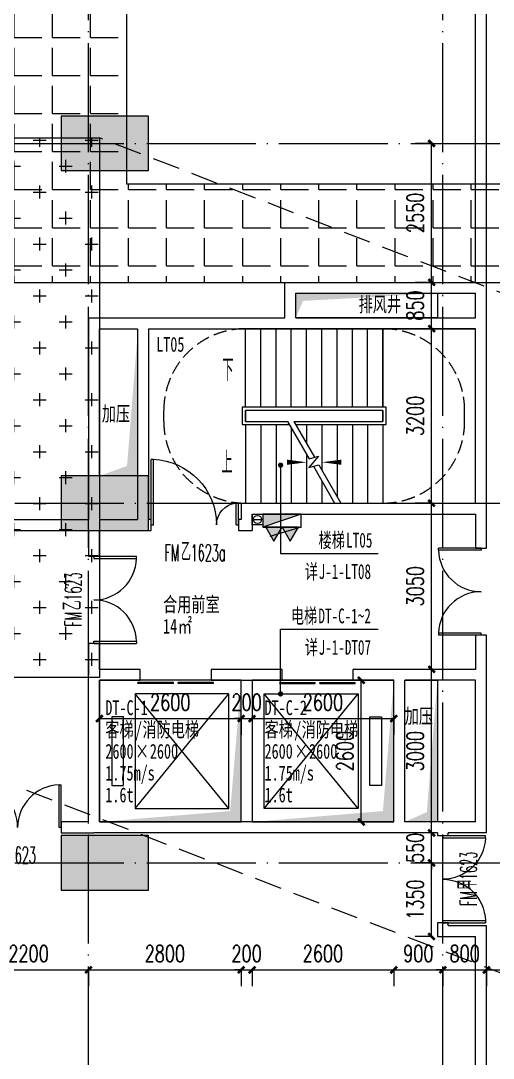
# Model space of a CAD drawing. Header units: millimetres. Extents: x 12325263 to 13848842, y -1463133 to 573208.
# Drawn here: x 12557054 to 12565721, y -627871 to -608837 of the extents above; entities that cross this region are included whole.
import ezdxf

# ---------------------------------------------------------------- set-up
doc = ezdxf.new("R2010")
doc.units = ezdxf.units.MM
doc.header["$LTSCALE"] = 1000
for name, pattern in [('ACAD_ISO02W100', [15, 12, -3]), ('DASH', [0.35, 0.25, -0.1]), ('DASHED2', [0.375, 0.25, -0.125]), ('DOTE', [2.42, 2, -0.2, 0.02, -0.2])]:
    doc.linetypes.add(name, pattern=pattern)
for name, color, linetype in [('#s-灭火器', 20, 'Continuous'), ('A-ANNO-DIMS', 83, 'Continuous'), ('A-ANNO-IDEN', 2, 'Continuous'), ('A-ANNO-TEXT', 7, 'Continuous'), ('A-AXIS', 16, 'DOTE'), ('A-COLS', 6, 'Continuous'), ('A-DOOR', 2, 'Continuous'), ('A-WALL', 5, 'Continuous'), ('A-WALL-PATT', 8, 'Continuous'), ('DIM_SYMB', 3, 'Continuous'), ('DOOR_FIRE', 1, 'Continuous'), ('DOOR_FIRE_TEXT', 7, 'Continuous'), ('EQUIP_消火栓', 7, 'Continuous'), ('PARTS-STAIR', 2, 'Continuous'), ('PUB_DIM', 83, 'Continuous'), ('PUB_HATCH', 8, 'Continuous'), ('PUB_TEXT', 7, 'Continuous'), ('STAIR', 2, 'Continuous'), ('VPIPE-消防高', 3, 'Continuous'), ('WINDOW', 4, 'Continuous'), ('WINDOW_TEXT', 7, 'Continuous'), ('夹层', 35, 'Continuous'), ('建筑-楼板开洞', 251, 'Continuous'), ('投影线', 6, 'ACAD_ISO02W100'), ('水条件', 1, 'Continuous')]:
    doc.layers.add(name, color=color, linetype=linetype)
doc.styles.add('_TCH_DIM', font='SIMPLEX.shx', dxfattribs={"width": 0.7, "bigfont": 'GBCBIG.shx'})
doc.styles.add('_TCH_DIM_T3', font='SIMPLEX.shx', dxfattribs={"width": 0.705882, "bigfont": 'GBCBIG.shx'})
doc.styles.add('_TCH_WINDOW', font='SIMPLEX', dxfattribs={"width": 0.7, "height": 3.5, "bigfont": 'GBCBIG'})
doc.styles.add('TITXV', font='', dxfattribs={"width": 0.7})
doc.styles.add('宋体', font='', dxfattribs={"width": 0.65})
doc.styles.get('TITXV').set_extended_font_data('SimSun')
doc.styles.get('宋体').set_extended_font_data('SimSun')
doc.dimstyles.new('_TCH_ARCH&&120', dxfattribs={"dimtxt": 306, "dimasz": 120, "dimexe": 300, "dimexo": 360, "dimgap": 147, "dimtad": 1, "dimdec": 0, "dimzin": 0, "dimdsep": 46, "dimtxsty": '_TCH_DIM_T3', "dimblk": 'ARCHTICK', "dimcen": 0.09, "dimclrt": 7, "dimazin": 2, "dimtfac": 1, "dimtdec": 0, "dimtix": 1, "dimtmove": 2, "dimatfit": 3, "dimfxl": 1, "dimfxlon": 1, "dimtolj": 1, "dimtzin": 0, "dimarcsym": 0})

# ---------------------------------------------------------------- blocks, each defined once
blk = doc.blocks.new('_FZH')
blk.add_lwpolyline([(-0.5, -0.5), (0.5, -0.5), (0.5, 0.5), (-0.5, 0.5)], close=True)
at = {"layer": 'PUB_HATCH'}
blk.add_solid([(-0.5, -0.5), (0.5, -0.5), (-0.5, 0.5), (0.5, 0.5)], dxfattribs=at)
blk = doc.blocks.new('asfasfsdgdsfhsghh')
at = {"layer": 'A-COLS', "xscale": 1600, "yscale": 1000, "zscale": 1000}
for p in [(-45700, 24800), (-45700, 18200), (-45700, 11600)]:
    blk.add_blockref('_FZH', p, dxfattribs=at)
blk = doc.blocks.new('asdfasfasdfas')
at = {"layer": 'PARTS-STAIR'}
for p, q in [((860, 2100), (-860, 2100)), ((860, 0), (-860, 2100)), ((-860, 2100), (-860, 0)), ((-860, 0), (860, 2100)), ((860, 0), (860, 2100)), ((-1075, 1680), (-1290, 1680)), ((-1290, 1680), (-1290, 420)), ((-1075, 420), (-1075, 1680)), ((-1290, 420), (-1075, 420)), ((-860, 0), (860, 0))]:
    blk.add_line(p, q, dxfattribs=at)
blk = doc.blocks.new('_ArchTick')
at = {"color": 0, "linetype": 'ByBlock', "const_width": 0.4}
blk.add_lwpolyline([(-0.5, -0.5), (0.5, 0.5)], dxfattribs=at)
blk = doc.blocks.new('*D5396')
at = {"layer": 'A-ANNO-DIMS', "color": 0, "lineweight": -2, "transparency": 16777216}
for p, q in [((-1515, 598), (-1515, 297)), ((-1515, 597), (1085, 597)), ((1085, 598), (1085, 297))]:
    blk.add_line(p, q, dxfattribs=at)
at = {"layer": 'Defpoints', "color": 0, "transparency": 16777216}
for p in [(-1515, 1300), (1085, 1300), (1085, 597)]:
    blk.add_point(p, dxfattribs=at)
at = {"layer": 'A-ANNO-DIMS', "color": 0, "lineweight": -2, "transparency": 16777216, "xscale": 120, "yscale": 120, "zscale": 120, "rotation": 180}
blk.add_blockref('_ArchTick', (-1515, 597), dxfattribs=at)
at = {"layer": 'A-ANNO-DIMS', "color": 0, "lineweight": -2, "transparency": 16777216, "xscale": 120, "yscale": 120, "zscale": 120}
blk.add_blockref('_ArchTick', (1085, 597), dxfattribs=at)
at = {"layer": 'A-ANNO-DIMS', "color": 7, "transparency": 16777216, "insert": (-215, 897), "char_height": 306, "attachment_point": 5, "style": '_TCH_DIM_T3'}
blk.add_mtext('\\A1;2600', dxfattribs=at)
blk = doc.blocks.new('*D5397')
at = {"layer": 'A-ANNO-DIMS', "color": 0, "lineweight": -2, "transparency": 16777216}
for p, q in [((1085, 597), (965, 597)), ((1085, 598), (1085, 297)), ((1085, 597), (1285, 597)), ((1285, 598), (1285, 297)), ((1285, 597), (1405, 597))]:
    blk.add_line(p, q, dxfattribs=at)
at = {"layer": 'Defpoints', "color": 0, "transparency": 16777216}
for p in [(1085, 1300), (1285, 1300), (1285, 597)]:
    blk.add_point(p, dxfattribs=at)
at = {"layer": 'A-ANNO-DIMS', "color": 0, "lineweight": -2, "transparency": 16777216, "xscale": 120, "yscale": 120, "zscale": 120}
blk.add_blockref('_ArchTick', (1085, 597), dxfattribs=at)
at = {"layer": 'A-ANNO-DIMS', "color": 0, "lineweight": -2, "transparency": 16777216, "xscale": 120, "yscale": 120, "zscale": 120, "rotation": 180}
blk.add_blockref('_ArchTick', (1285, 597), dxfattribs=at)
at = {"layer": 'A-ANNO-DIMS', "color": 7, "transparency": 16777216, "insert": (1185, 897), "char_height": 306, "attachment_point": 5, "style": '_TCH_DIM_T3'}
blk.add_mtext('\\A1;200', dxfattribs=at)
blk = doc.blocks.new('*D5398')
at = {"layer": 'A-ANNO-DIMS', "color": 0, "lineweight": -2, "transparency": 16777216}
for p, q in [((1285, 598), (1285, 297)), ((1285, 597), (3885, 597)), ((3885, 598), (3885, 297))]:
    blk.add_line(p, q, dxfattribs=at)
at = {"layer": 'Defpoints', "color": 0, "transparency": 16777216}
for p in [(1285, 1300), (3885, 1300), (3885, 597)]:
    blk.add_point(p, dxfattribs=at)
at = {"layer": 'A-ANNO-DIMS', "color": 0, "lineweight": -2, "transparency": 16777216, "xscale": 120, "yscale": 120, "zscale": 120, "rotation": 180}
blk.add_blockref('_ArchTick', (1285, 597), dxfattribs=at)
at = {"layer": 'A-ANNO-DIMS', "color": 0, "lineweight": -2, "transparency": 16777216, "xscale": 120, "yscale": 120, "zscale": 120}
blk.add_blockref('_ArchTick', (3885, 597), dxfattribs=at)
at = {"layer": 'A-ANNO-DIMS', "color": 7, "transparency": 16777216, "insert": (2585, 897), "char_height": 306, "attachment_point": 5, "style": '_TCH_DIM_T3'}
blk.add_mtext('\\A1;2600', dxfattribs=at)
blk = doc.blocks.new('*D5399')
at = {"layer": 'A-ANNO-DIMS', "color": 0, "lineweight": -2, "transparency": 16777216}
for p, q in [((3289, 1300), (2988, 1300)), ((3288, -1300), (3288, 1300)), ((3289, -1300), (2988, -1300))]:
    blk.add_line(p, q, dxfattribs=at)
at = {"layer": 'Defpoints', "color": 0, "transparency": 16777216}
for p in [(3288, 1300), (3885, 1300), (3885, -1300)]:
    blk.add_point(p, dxfattribs=at)
at = {"layer": 'A-ANNO-DIMS', "color": 0, "lineweight": -2, "transparency": 16777216, "xscale": 120, "yscale": 120, "zscale": 120}
for p, rotation in [((3288, 1300), 90), ((3288, -1300), 270)]:
    blk.add_blockref('_ArchTick', p, dxfattribs=dict(at, rotation=rotation))
at = {"layer": 'A-ANNO-DIMS', "color": 7, "transparency": 16777216, "insert": (2988, 0), "char_height": 306, "attachment_point": 5, "rotation": 90, "style": '_TCH_DIM_T3'}
blk.add_mtext('\\A1;2600', dxfattribs=at)
blk = doc.blocks.new('管位')
at = {"layer": '水条件'}
blk.add_line((12573126, 675360), (12573126, 675160), dxfattribs=at)
blk.add_lwpolyline([(12573026, 675360), (12573226, 675360), (12573226, 675160), (12573026, 675160)], close=True, dxfattribs=at)
blk = doc.blocks.new('灭火器')
at = {"layer": '#s-灭火器', "ltscale": 1000}
for points in [[(292444, 59707), (292144, 59707), (292294, 59447)], [(292744, 59707), (292444, 59707), (292594, 59447)]]:
    blk.add_hatch(color=256, dxfattribs=at).paths.add_polyline_path(points)
for points in [[(292294, 59447), (292444, 59707), (292144, 59707)], [(292594, 59447), (292744, 59707), (292444, 59707)]]:
    blk.add_lwpolyline(points, close=True, dxfattribs=at)
blk = doc.blocks.new('$TWTSYS$00000508')
for p, q in [((-0.5, 0.5), (0.324, 1.224)), ((-0.5, 0.5), (-0.5, -0.5)), ((-0.5, -0.5), (0.5, 0.5)), ((0.5, 0.5), (-0.5, 0.5)), ((0.5, -0.5), (0.5, 0.5)), ((-0.5, -0.5), (0.5, -0.5))]:
    blk.add_line(p, q)
blk.add_solid([(0.5, -0.5), (0.5, 0.5), (-0.5, -0.5)])
blk = doc.blocks.new('消火栓')
at = {"layer": '#s-灭火器', "rotation": 180.0000000000001}
blk.add_blockref('灭火器', (12864422, 734932), dxfattribs=at)
at = {"layer": 'EQUIP_消火栓', "xscale": 700, "yscale": 240, "zscale": 700}
blk.add_blockref('$TWTSYS$00000508', (12571978, 675105), dxfattribs=at)
blk = doc.blocks.new('asdfasdfafsf')
at = {"layer": 'VPIPE-消防高'}
blk.add_circle((-4440, -11350), 75, dxfattribs=at)
at = {"rotation": 180}
blk.add_blockref('消火栓', (12567988, 663735), dxfattribs=at)
at = {"layer": '水条件', "rotation": 90}
blk.add_blockref('管位', (670820, -12584476), dxfattribs=at)
blk = doc.blocks.new('qlzw')
at = {"layer": 'A-AXIS'}
for p, q in [((12424866.8, 979489.8), (12424866.8, 1082089.8)), ((12431366.8, 979489.8), (12431366.8, 1082089.8)), ((12411416.8, 1020789.8), (12486866.8, 1020789.8)), ((12411416.8, 1014189.8), (12486866.8, 1014189.8)), ((12411416.8, 1007589.8), (12486866.8, 1007589.8))]:
    blk.add_line(p, q, dxfattribs=at)
blk = doc.blocks.new('*D2411')
at = {"layer": 'A-ANNO-DIMS', "color": 0, "lineweight": -2, "transparency": 16777216}
for p, q in [((12565597, -626250), (12565597, -626551)), ((12565597, -626251), (12567397, -626251)), ((12567397, -626250), (12567397, -626551))]:
    blk.add_line(p, q, dxfattribs=at)
at = {"layer": 'Defpoints', "color": 0, "transparency": 16777216}
for p in [(12565597, -625437), (12567397, -625437), (12567397, -626251)]:
    blk.add_point(p, dxfattribs=at)
at = {"layer": 'A-ANNO-DIMS', "color": 0, "lineweight": -2, "transparency": 16777216, "xscale": 120, "yscale": 120, "zscale": 120, "rotation": 180}
blk.add_blockref('_ArchTick', (12565597, -626251), dxfattribs=at)
at = {"layer": 'A-ANNO-DIMS', "color": 0, "lineweight": -2, "transparency": 16777216, "xscale": 120, "yscale": 120, "zscale": 120}
blk.add_blockref('_ArchTick', (12567397, -626251), dxfattribs=at)
at = {"layer": 'A-ANNO-DIMS', "color": 7, "transparency": 16777216, "insert": (12566497, -625951), "char_height": 306, "attachment_point": 5, "style": '_TCH_DIM_T3'}
blk.add_mtext('\\A1;1800', dxfattribs=at)
blk = doc.blocks.new('*D2412')
at = {"layer": 'A-ANNO-DIMS', "color": 0, "lineweight": -2, "transparency": 16777216}
for p, q in [((12564797, -626251), (12564677, -626251)), ((12564797, -626250), (12564797, -626551)), ((12564797, -626251), (12565597, -626251)), ((12565597, -626250), (12565597, -626551)), ((12565597, -626251), (12565717, -626251))]:
    blk.add_line(p, q, dxfattribs=at)
at = {"layer": 'Defpoints', "color": 0, "transparency": 16777216}
for p in [(12564797, -625437), (12565597, -625437), (12565597, -626251)]:
    blk.add_point(p, dxfattribs=at)
at = {"layer": 'A-ANNO-DIMS', "color": 0, "lineweight": -2, "transparency": 16777216, "xscale": 120, "yscale": 120, "zscale": 120}
blk.add_blockref('_ArchTick', (12564797, -626251), dxfattribs=at)
at = {"layer": 'A-ANNO-DIMS', "color": 0, "lineweight": -2, "transparency": 16777216, "xscale": 120, "yscale": 120, "zscale": 120, "rotation": 180}
blk.add_blockref('_ArchTick', (12565597, -626251), dxfattribs=at)
at = {"layer": 'A-ANNO-DIMS', "color": 7, "transparency": 16777216, "insert": (12565197, -625951), "char_height": 306, "attachment_point": 5, "style": '_TCH_DIM_T3'}
blk.add_mtext('\\A1;800', dxfattribs=at)
blk = doc.blocks.new('*D2413')
at = {"layer": 'A-ANNO-DIMS', "color": 0, "lineweight": -2, "transparency": 16777216}
for p, q in [((12563897, -626250), (12563897, -626551)), ((12563897, -626251), (12564797, -626251)), ((12564797, -626250), (12564797, -626551))]:
    blk.add_line(p, q, dxfattribs=at)
at = {"layer": 'Defpoints', "color": 0, "transparency": 16777216}
for p in [(12563897, -625437), (12564797, -625437), (12564797, -626251)]:
    blk.add_point(p, dxfattribs=at)
at = {"layer": 'A-ANNO-DIMS', "color": 0, "lineweight": -2, "transparency": 16777216, "xscale": 120, "yscale": 120, "zscale": 120, "rotation": 180}
blk.add_blockref('_ArchTick', (12563897, -626251), dxfattribs=at)
at = {"layer": 'A-ANNO-DIMS', "color": 0, "lineweight": -2, "transparency": 16777216, "xscale": 120, "yscale": 120, "zscale": 120}
blk.add_blockref('_ArchTick', (12564797, -626251), dxfattribs=at)
at = {"layer": 'A-ANNO-DIMS', "color": 7, "transparency": 16777216, "insert": (12564347, -625951), "char_height": 306, "attachment_point": 5, "style": '_TCH_DIM_T3'}
blk.add_mtext('\\A1;900', dxfattribs=at)
blk = doc.blocks.new('*D2414')
at = {"layer": 'A-ANNO-DIMS', "color": 0, "lineweight": -2, "transparency": 16777216}
for p, q in [((12561297, -626250), (12561297, -626551)), ((12561297, -626251), (12563897, -626251)), ((12563897, -626250), (12563897, -626551))]:
    blk.add_line(p, q, dxfattribs=at)
at = {"layer": 'Defpoints', "color": 0, "transparency": 16777216}
for p in [(12561297, -625437), (12563897, -625437), (12563897, -626251)]:
    blk.add_point(p, dxfattribs=at)
at = {"layer": 'A-ANNO-DIMS', "color": 0, "lineweight": -2, "transparency": 16777216, "xscale": 120, "yscale": 120, "zscale": 120, "rotation": 180}
blk.add_blockref('_ArchTick', (12561297, -626251), dxfattribs=at)
at = {"layer": 'A-ANNO-DIMS', "color": 0, "lineweight": -2, "transparency": 16777216, "xscale": 120, "yscale": 120, "zscale": 120}
blk.add_blockref('_ArchTick', (12563897, -626251), dxfattribs=at)
at = {"layer": 'A-ANNO-DIMS', "color": 7, "transparency": 16777216, "insert": (12562597, -625951), "char_height": 306, "attachment_point": 5, "style": '_TCH_DIM_T3'}
blk.add_mtext('\\A1;2600', dxfattribs=at)
blk = doc.blocks.new('*D2415')
at = {"layer": 'A-ANNO-DIMS', "color": 0, "lineweight": -2, "transparency": 16777216}
for p, q in [((12561097, -626251), (12560977, -626251)), ((12561097, -626250), (12561097, -626551)), ((12561097, -626251), (12561297, -626251)), ((12561297, -626250), (12561297, -626551)), ((12561297, -626251), (12561417, -626251))]:
    blk.add_line(p, q, dxfattribs=at)
at = {"layer": 'Defpoints', "color": 0, "transparency": 16777216}
for p in [(12561097, -625437), (12561297, -625437), (12561297, -626251)]:
    blk.add_point(p, dxfattribs=at)
at = {"layer": 'A-ANNO-DIMS', "color": 0, "lineweight": -2, "transparency": 16777216, "xscale": 120, "yscale": 120, "zscale": 120}
blk.add_blockref('_ArchTick', (12561097, -626251), dxfattribs=at)
at = {"layer": 'A-ANNO-DIMS', "color": 0, "lineweight": -2, "transparency": 16777216, "xscale": 120, "yscale": 120, "zscale": 120, "rotation": 180}
blk.add_blockref('_ArchTick', (12561297, -626251), dxfattribs=at)
at = {"layer": 'A-ANNO-DIMS', "color": 7, "transparency": 16777216, "insert": (12561197, -625951), "char_height": 306, "attachment_point": 5, "style": '_TCH_DIM_T3'}
blk.add_mtext('\\A1;200', dxfattribs=at)
blk = doc.blocks.new('*D2416')
at = {"layer": 'A-ANNO-DIMS', "color": 0, "lineweight": -2, "transparency": 16777216}
for p, q in [((12558297, -626250), (12558297, -626551)), ((12558297, -626251), (12561097, -626251)), ((12561097, -626250), (12561097, -626551))]:
    blk.add_line(p, q, dxfattribs=at)
at = {"layer": 'Defpoints', "color": 0, "transparency": 16777216}
for p in [(12558297, -625437), (12561097, -625437), (12561097, -626251)]:
    blk.add_point(p, dxfattribs=at)
at = {"layer": 'A-ANNO-DIMS', "color": 0, "lineweight": -2, "transparency": 16777216, "xscale": 120, "yscale": 120, "zscale": 120, "rotation": 180}
blk.add_blockref('_ArchTick', (12558297, -626251), dxfattribs=at)
at = {"layer": 'A-ANNO-DIMS', "color": 0, "lineweight": -2, "transparency": 16777216, "xscale": 120, "yscale": 120, "zscale": 120}
blk.add_blockref('_ArchTick', (12561097, -626251), dxfattribs=at)
at = {"layer": 'A-ANNO-DIMS', "color": 7, "transparency": 16777216, "insert": (12559697, -625951), "char_height": 306, "attachment_point": 5, "style": '_TCH_DIM_T3'}
blk.add_mtext('\\A1;2800', dxfattribs=at)
blk = doc.blocks.new('*D2417')
at = {"layer": 'A-ANNO-DIMS', "color": 0, "lineweight": -2, "transparency": 16777216}
for p, q in [((12556097, -626250), (12556097, -626551)), ((12556097, -626251), (12558297, -626251)), ((12558297, -626250), (12558297, -626551))]:
    blk.add_line(p, q, dxfattribs=at)
at = {"layer": 'Defpoints', "color": 0, "transparency": 16777216}
for p in [(12556097, -625437), (12558297, -625437), (12558297, -626251)]:
    blk.add_point(p, dxfattribs=at)
at = {"layer": 'A-ANNO-DIMS', "color": 0, "lineweight": -2, "transparency": 16777216, "xscale": 120, "yscale": 120, "zscale": 120, "rotation": 180}
blk.add_blockref('_ArchTick', (12556097, -626251), dxfattribs=at)
at = {"layer": 'A-ANNO-DIMS', "color": 0, "lineweight": -2, "transparency": 16777216, "xscale": 120, "yscale": 120, "zscale": 120}
blk.add_blockref('_ArchTick', (12558297, -626251), dxfattribs=at)
at = {"layer": 'A-ANNO-DIMS', "color": 7, "transparency": 16777216, "insert": (12557197, -625951), "char_height": 306, "attachment_point": 5, "style": '_TCH_DIM_T3'}
blk.add_mtext('\\A1;2200', dxfattribs=at)
blk = doc.blocks.new('*D4870')
at = {"layer": 'Defpoints', "color": 0, "transparency": 16777216}
for p in [(12564590, -624287), (12565397, -624287), (12565397, -625637)]:
    blk.add_point(p, dxfattribs=at)
at = {"layer": 'PUB_DIM', "color": 0, "lineweight": -2, "transparency": 16777216}
for p, q in [((12564591, -624287), (12564290, -624287)), ((12564590, -625637), (12564590, -624287)), ((12564591, -625637), (12564290, -625637))]:
    blk.add_line(p, q, dxfattribs=at)
at = {"layer": 'PUB_DIM', "color": 0, "lineweight": -2, "transparency": 16777216, "xscale": 120, "yscale": 120, "zscale": 120}
for p, rotation in [((12564590, -624287), 90), ((12564590, -625637), 270)]:
    blk.add_blockref('_ArchTick', p, dxfattribs=dict(at, rotation=rotation))
at = {"layer": 'PUB_DIM', "color": 7, "transparency": 16777216, "insert": (12564290, -624962), "char_height": 306, "attachment_point": 5, "rotation": 90, "style": '_TCH_DIM_T3'}
blk.add_mtext('\\A1;1350', dxfattribs=at)
blk = doc.blocks.new('*D4871')
at = {"layer": 'Defpoints', "color": 0, "transparency": 16777216}
for p in [(12564590, -623737), (12565397, -623737), (12565397, -624287)]:
    blk.add_point(p, dxfattribs=at)
at = {"layer": 'PUB_DIM', "color": 0, "lineweight": -2, "transparency": 16777216}
for p, q in [((12564591, -623737), (12564290, -623737)), ((12564590, -623737), (12564590, -623617)), ((12564590, -624287), (12564590, -623737)), ((12564591, -624287), (12564290, -624287)), ((12564590, -624287), (12564590, -624407))]:
    blk.add_line(p, q, dxfattribs=at)
at = {"layer": 'PUB_DIM', "color": 0, "lineweight": -2, "transparency": 16777216, "xscale": 120, "yscale": 120, "zscale": 120}
for p, rotation in [((12564590, -623737), 270), ((12564590, -624287), 90)]:
    blk.add_blockref('_ArchTick', p, dxfattribs=dict(at, rotation=rotation))
at = {"layer": 'PUB_DIM', "color": 7, "transparency": 16777216, "insert": (12564290, -624012), "char_height": 306, "attachment_point": 5, "rotation": 90, "style": '_TCH_DIM_T3'}
blk.add_mtext('\\A1;550', dxfattribs=at)
blk = doc.blocks.new('*D4872')
at = {"layer": 'Defpoints', "color": 0, "transparency": 16777216}
for p in [(12564590, -620737), (12565397, -620737), (12565397, -623737)]:
    blk.add_point(p, dxfattribs=at)
at = {"layer": 'PUB_DIM', "color": 0, "lineweight": -2, "transparency": 16777216}
for p, q in [((12564591, -620737), (12564290, -620737)), ((12564590, -623737), (12564590, -620737)), ((12564591, -623737), (12564290, -623737))]:
    blk.add_line(p, q, dxfattribs=at)
at = {"layer": 'PUB_DIM', "color": 0, "lineweight": -2, "transparency": 16777216, "xscale": 120, "yscale": 120, "zscale": 120}
for p, rotation in [((12564590, -620737), 90), ((12564590, -623737), 270)]:
    blk.add_blockref('_ArchTick', p, dxfattribs=dict(at, rotation=rotation))
at = {"layer": 'PUB_DIM', "color": 7, "transparency": 16777216, "insert": (12564290, -622237), "char_height": 306, "attachment_point": 5, "rotation": 90, "style": '_TCH_DIM_T3'}
blk.add_mtext('\\A1;3000', dxfattribs=at)
blk = doc.blocks.new('*D4873')
at = {"layer": 'Defpoints', "color": 0, "transparency": 16777216}
for p in [(12564590, -617687), (12565397, -617687), (12565397, -620737)]:
    blk.add_point(p, dxfattribs=at)
at = {"layer": 'PUB_DIM', "color": 0, "lineweight": -2, "transparency": 16777216}
for p, q in [((12564591, -617687), (12564290, -617687)), ((12564590, -620737), (12564590, -617687)), ((12564591, -620737), (12564290, -620737))]:
    blk.add_line(p, q, dxfattribs=at)
at = {"layer": 'PUB_DIM', "color": 0, "lineweight": -2, "transparency": 16777216, "xscale": 120, "yscale": 120, "zscale": 120}
for p, rotation in [((12564590, -617687), 90), ((12564590, -620737), 270)]:
    blk.add_blockref('_ArchTick', p, dxfattribs=dict(at, rotation=rotation))
at = {"layer": 'PUB_DIM', "color": 7, "transparency": 16777216, "insert": (12564290, -619212), "char_height": 306, "attachment_point": 5, "rotation": 90, "style": '_TCH_DIM_T3'}
blk.add_mtext('\\A1;3050', dxfattribs=at)
blk = doc.blocks.new('*D4874')
at = {"layer": 'Defpoints', "color": 0, "transparency": 16777216}
for p in [(12564590, -614487), (12565397, -614487), (12565397, -617687)]:
    blk.add_point(p, dxfattribs=at)
at = {"layer": 'PUB_DIM', "color": 0, "lineweight": -2, "transparency": 16777216}
for p, q in [((12564591, -614487), (12564290, -614487)), ((12564590, -617687), (12564590, -614487)), ((12564591, -617687), (12564290, -617687))]:
    blk.add_line(p, q, dxfattribs=at)
at = {"layer": 'PUB_DIM', "color": 0, "lineweight": -2, "transparency": 16777216, "xscale": 120, "yscale": 120, "zscale": 120}
for p, rotation in [((12564590, -614487), 90), ((12564590, -617687), 270)]:
    blk.add_blockref('_ArchTick', p, dxfattribs=dict(at, rotation=rotation))
at = {"layer": 'PUB_DIM', "color": 7, "transparency": 16777216, "insert": (12564290, -616087), "char_height": 306, "attachment_point": 5, "rotation": 90, "style": '_TCH_DIM_T3'}
blk.add_mtext('\\A1;3200', dxfattribs=at)
blk = doc.blocks.new('*D4875')
at = {"layer": 'Defpoints', "color": 0, "transparency": 16777216}
for p in [(12564590, -613637), (12565397, -613637), (12565397, -614487)]:
    blk.add_point(p, dxfattribs=at)
at = {"layer": 'PUB_DIM', "color": 0, "lineweight": -2, "transparency": 16777216}
for p, q in [((12564591, -613637), (12564290, -613637)), ((12564590, -614487), (12564590, -613637)), ((12564591, -614487), (12564290, -614487))]:
    blk.add_line(p, q, dxfattribs=at)
at = {"layer": 'PUB_DIM', "color": 0, "lineweight": -2, "transparency": 16777216, "xscale": 120, "yscale": 120, "zscale": 120}
for p, rotation in [((12564590, -613637), 90), ((12564590, -614487), 270)]:
    blk.add_blockref('_ArchTick', p, dxfattribs=dict(at, rotation=rotation))
at = {"layer": 'PUB_DIM', "color": 7, "transparency": 16777216, "insert": (12564290, -614062), "char_height": 306, "attachment_point": 5, "rotation": 90, "style": '_TCH_DIM_T3'}
blk.add_mtext('\\A1;850', dxfattribs=at)
blk = doc.blocks.new('*D4876')
at = {"layer": 'Defpoints', "color": 0, "transparency": 16777216}
for p in [(12564590, -611087), (12565397, -611087), (12565397, -613637)]:
    blk.add_point(p, dxfattribs=at)
at = {"layer": 'PUB_DIM', "color": 0, "lineweight": -2, "transparency": 16777216}
for p, q in [((12564591, -611087), (12564290, -611087)), ((12564590, -613637), (12564590, -611087)), ((12564591, -613637), (12564290, -613637))]:
    blk.add_line(p, q, dxfattribs=at)
at = {"layer": 'PUB_DIM', "color": 0, "lineweight": -2, "transparency": 16777216, "xscale": 120, "yscale": 120, "zscale": 120}
for p, rotation in [((12564590, -611087), 90), ((12564590, -613637), 270)]:
    blk.add_blockref('_ArchTick', p, dxfattribs=dict(at, rotation=rotation))
at = {"layer": 'PUB_DIM', "color": 7, "transparency": 16777216, "insert": (12564290, -612362), "char_height": 306, "attachment_point": 5, "rotation": 90, "style": '_TCH_DIM_T3'}
blk.add_mtext('\\A1;2550', dxfattribs=at)
blk = doc.blocks.new('$DorLib2D$00000002')
for p, q in [((-0.5, 0), (-0.5, 0.4875)), ((-0.475, 0.4875), (-0.5, 0.4875)), ((-0.475, 0), (-0.475, 0.4875)), ((0.475, 0), (0.475, 0.4875)), ((0.475, 0.4875), (0.5, 0.4875)), ((0.5, 0), (0.5, 0.4875)), ((-0.5, 0), (-0.475, 0)), ((0.5, 0), (0.475, 0))]:
    blk.add_line(p, q)
at = {"lineweight": 13}
for centre, start, end in [((-0.4875, 0), 0, 88.53072), ((0.4875, 0), 91.46928, 180)]:
    blk.add_arc(centre, 0.4875, start, end, dxfattribs=at)
blk = doc.blocks.new('$DORLIB2D$00000127')
at = {"color": 0}
for points in [[(-0.533, 0.795), (-0.533, 0.69)], [(-0.033, 0.795), (-0.533, 0.795)], [(-0.033, 0.795), (-0.033, 0.69)], [(0.533, 0.795), (0.033, 0.795)], [(0.033, 0.795), (0.033, 0.69)], [(0.533, 0.795), (0.533, 0.69)], [(-0.033, 0.69), (-0.533, 0.69)], [(0.533, 0.69), (0.033, 0.69)], [(0.5, 0.5), (-0.5, 0.5)]]:
    blk.add_lwpolyline(points, dxfattribs=at)
blk = doc.blocks.new('$DorLib2D$00000225')
at = {"color": 0}
for p, q in [((0.475, -0.001), (0.475, 0.752)), ((0.475, 0.752), (0.5, 0.752)), ((0.5, -0.001), (0.5, 0.752)), ((-0.5, 0), (-0.5, 0.252)), ((-0.475, 0.252), (-0.5, 0.252)), ((-0.475, 0), (-0.475, 0.252)), ((-0.475, 0), (-0.5, 0)), ((0.475, -0.001), (0.5, -0.001))]:
    blk.add_line(p, q, dxfattribs=at)
for centre, radius, start, end in [((0.505, -0.002), 0.755, 92.2493, 179.7238), ((-0.501, 0.003), 0.251, 359.7899, 84.0974)]:
    blk.add_arc(centre, radius, start, end, dxfattribs=at)
blk = doc.blocks.new('asdfasdfsfsd')
at = {"layer": '建筑-楼板开洞'}
h = blk.add_hatch(color=256, dxfattribs=at)
h.dxf.hatch_style = 1
h.paths.add_polyline_path([(1085.2, 1300), (1085.2, -1300), (-1514.8, -1300), (885.2, -1100)])
h = blk.add_hatch(color=256, dxfattribs=at)
h.dxf.hatch_style = 1
h.paths.add_polyline_path([(3885.2, 1300), (3885.2, -1300), (1285.2, -1300), (3685.2, -1100)])
for points in [[(-1514.8, -1300), (1085.2, -1300), (1085.2, 1300), (-1514.8, 1300)], [(1285.2, -1300), (3885.2, -1300), (3885.2, 1300), (1285.2, 1300)]]:
    blk.add_lwpolyline(points, close=True, dxfattribs=at)
blk.add_blockref('asdfasfasdfas', (0, -1050))
at = {"xscale": -1}
blk.add_blockref('asdfasfasdfas', (2370.3, -1050), dxfattribs=at)
at = {"layer": 'A-ANNO-TEXT', "style": 'TITXV', "width": 0.7}
for s, p in [('DT-C-1', (-1406.3, 660.9)), ('DT-C-2', (1514.1, 660.9)), ('客梯', (-1406.3, 260.9)), ('消防电梯', (-725.8, 260.9)), ('客梯', (1514.1, 260.9)), ('消防电梯', (2194.6, 260.9)), ('/', (-861.9, 260.9)), ('/', (2058.5, 260.9)), ('2600', (-1406.3, -139.1)), ('×', (-861.9, -139.1)), ('2600', (-589.7, -139.1)), ('2600', (1514.1, -139.1)), ('×', (2058.5, -139.1)), ('2600', (2330.7, -139.1)), ('1.75m/s', (-1406.3, -539.1)), ('1.75m/s', (1514.1, -539.1)), ('1.6t', (-1406.3, -939.1)), ('1.6t', (1514.1, -939.1))]:
    blk.add_text(s, height=271.9, dxfattribs=at).set_placement(p)
at = {"layer": 'A-ANNO-DIMS'}
for p1, p2, distance, picture, middle in [((3885.2, -1300), (3885.2, 1300), 596.8, '*D5399', (2988.4, 0)), ((-1514.8, 1300), (1085.2, 1300), -703.2, '*D5396', (-214.8, 896.8)), ((1085.2, 1300), (1285.2, 1300), -703.2, '*D5397', (1185.2, 896.8)), ((1285.2, 1300), (3885.2, 1300), -703.2, '*D5398', (2585.2, 896.8))]:
    dim = blk.add_aligned_dim(p1=p1, p2=p2, distance=distance, dimstyle='_TCH_ARCH&&120', dxfattribs=at)
    dim.commit()
    dim.dimension.update_dxf_attribs({"geometry": picture, "text_midpoint": middle})

msp = doc.modelspace()

# ---------------------------------------------------------------- hatches: boundary and pattern name
at = {"layer": 'A-WALL-PATT'}
h = msp.add_hatch(dxfattribs=at)
h.set_pattern_fill('ANSI37', color=252, scale=150)
h.set_pattern_definition([(45, (-400000, 0), (-168.3798023, 168.3798023), []), (135, (-400000, 0), (-168.3798023, -168.3798023), [])])
edge = h.paths.add_edge_path()
edge.add_line((12617170, -539458), (12627664.7, -539458))
edge.add_line((12627664.7, -539458), (12617498.2, -546587.6))
edge.add_line((12617498.2, -546587.6), (12598406.6, -559976.1))
edge.add_line((12598406.6, -559976.1), (12585091.3, -540989.1))
edge.add_line((12585091.3, -540989.1), (12584144.7, -541197.3))
edge.add_line((12584144.7, -541197.3), (12583864.1, -542803.9))
edge.add_arc((12578880.4, -541928.7), 5060, 269.14738, 350.03971, ccw=False)
edge.add_arc((12578698.9, -554127.5), 7140.2, 89.14809, 125.03345)
edge.add_line((12574600, -548281), (12560037.5, -558490.6))
edge.add_line((12560037.5, -558490.6), (12559927.1, -558471.2))
edge.add_line((12559927.1, -558471.2), (12559927.1, -564050))
edge.add_line((12559927.1, -564050), (12558858.8, -564810))
edge.add_line((12558858.8, -564810), (12559927.1, -566333.2))
edge.add_line((12559927.1, -566333.2), (12559927.6, -588159))
edge.add_line((12559927.6, -588159), (12558263.3, -589586.8))
edge.add_line((12558263.3, -589586.8), (12557796.8, -589586.8))
edge.add_line((12557796.8, -589586.8), (12557796.8, -598151.2))
edge.add_line((12557796.8, -598151.2), (12560482.1, -600836.4))
edge.add_arc((12552451.5, -592361.2), 11675.6, 270.02561, 313.45682, ccw=False)
edge.add_line((12552456.7, -604036.8), (12551424.9, -604036.8))
edge.add_arc((12551424.9, -607536.8), 3500, 90, 186.80534)
edge.add_line((12547949.6, -607951.5), (12549871.4, -624055.3))
edge.add_line((12549871.4, -624055.3), (12550966.8, -633201.5))
edge.add_line((12550966.8, -633201.5), (12550966.8, -643886.8))
edge.add_line((12550966.8, -643886.8), (12550966.8, -653386.8))
edge.add_line((12550966.8, -653386.8), (12614072.2, -653386.8))
edge.add_line((12614072.2, -653386.8), (12616970.5, -653386.8))
edge.add_arc((12639113.3, -663769.1), 24455.9, 154.87893, 159.83059)
edge.add_arc((12619069.5, -656056.1), 3000, 166.12633, 249.14639)
edge.add_arc((12632240.8, -621479.9), 40000, 249.14639, 262.18067)
edge.add_line((12626798.8, -661108), (12526241.6, -661108))
edge.add_line((12526241.6, -661108), (12526241.6, -616108))
edge.add_line((12526241.6, -616108), (12504241.6, -616108))
edge.add_line((12504241.6, -616108), (12504241.6, -539458))
edge.add_line((12504241.6, -539458), (12586460, -539458))
edge.add_line((12586460, -539458), (12617170, -539458))
at = {"layer": '夹层'}
h = msp.add_hatch(dxfattribs=at)
h.set_pattern_fill('CROSS', color=256, scale=300)
h.set_pattern_definition([(0, (0, 0), (476.25, 476.25), [238.125, -714.375]), (90, (119.06, -119.06), (-476.25, 476.25), [238.125, -714.375])])
edge = h.paths.add_edge_path()
edge.add_line((12558496.8, -620886.8), (12551396.8, -620886.8))
edge.add_line((12551396.8, -620886.8), (12551396.8, -620586.8))
edge.add_line((12551396.8, -620586.8), (12551268.8, -620586.8))
edge.add_arc((12551268.8, -618886.8), 1700, 188.60826, 270, ccw=False)
edge.add_line((12549587.9, -619141.2), (12548614.2, -610986.8))
edge.add_line((12548614.2, -610986.8), (12558496.8, -610986.8))
edge.add_line((12558496.8, -610986.8), (12558496.8, -620886.8))
at = {"layer": '建筑-楼板开洞'}
h = msp.add_hatch(dxfattribs=at)
h.set_pattern_fill('ANGLE', color=256, scale=200)
h.set_pattern_definition([(0, (0, -50), (0, 698.5), [508, -190.5]), (90, (0, -50), (-698.5, 4e-14), [508, -190.5])])
edge = h.paths.add_edge_path()
edge.add_line((12558996.8, -604336.8), (12558296.8, -604336.8))
edge.add_line((12558296.8, -604336.8), (12558296.8, -602812.5))
edge.add_arc((12552456.7, -592386.8), 11950, 270, 299.25599, ccw=False)
edge.add_line((12552456.7, -604336.8), (12551424.9, -604336.8))
edge.add_arc((12551424.9, -607536.8), 3200, 90, 186.80534)
edge.add_line((12548247.5, -607916), (12548715.7, -611836.8))
edge.add_line((12548715.7, -611836.8), (12548930.6, -613636.8))
edge.add_line((12548930.6, -613636.8), (12568496.8, -613636.8))
edge.add_line((12568496.8, -613636.8), (12568496.8, -611836.8))
edge.add_line((12568496.8, -611836.8), (12558996.8, -611836.8))
edge.add_line((12558996.8, -611836.8), (12558996.8, -604336.8))
h = msp.add_hatch(color=256, dxfattribs=at)
h.dxf.hatch_style = 1
h.paths.add_polyline_path([(12562096.8, -614286.8), (12562096.8, -613836.8), (12564696.8, -613836.8), (12562231.9, -613977)])
h = msp.add_hatch(color=256, dxfattribs=at)
h.dxf.hatch_style = 1
h.paths.add_polyline_path([(12559196.8, -614586.8), (12559196.8, -617186.8), (12558496.8, -617186.8), (12559003.1, -617005.3)])
h = msp.add_hatch(color=256, dxfattribs=at)
h.dxf.hatch_style = 1
h.paths.add_polyline_path([(12564696.8, -620936.8), (12564696.8, -623536.8), (12564096.8, -623536.8), (12564503.1, -623355.3)])

# ---------------------------------------------------------------- linework, layer by layer
at = {"layer": 'A-ANNO-IDEN'}
for p, q in [((12561820, -616990), (12561820, -618610)), ((12561820, -618610), (12563613.2, -618610)), ((12561820, -621186.8), (12561820, -620000)), ((12561820, -620000), (12563613.2, -620000))]:
    msp.add_line(p, q, dxfattribs=at)
at = {"layer": 'A-ANNO-IDEN', "const_width": 48}
for points in [[(12561820, -616966, 1), (12561820, -617014, 1)], [(12561820, -621210.8, 1), (12561820, -621162.8, 1)]]:
    msp.add_lwpolyline(points, format="xyb", close=True, dxfattribs=at)
at = {"layer": 'A-WALL'}
for p, q in [((12565596.8, -613736.8), (12565596.8, -605636.8)), ((12565396.8, -613636.8), (12565396.8, -605836.8)), ((12561896.8, -614286.8), (12561896.8, -613636.8)), ((12561896.8, -613636.8), (12565396.8, -613636.8)), ((12562096.8, -614286.8), (12562096.8, -613836.8)), ((12562096.8, -613836.8), (12565396.8, -613836.8)), ((12565396.8, -614286.8), (12565396.8, -613836.8)), ((12565596.8, -614386.8), (12565596.8, -613736.8)), ((12558296.8, -614286.8), (12558296.8, -617986.8)), ((12558296.8, -614286.8), (12559296.8, -614286.8)), ((12559296.8, -614286.8), (12561896.8, -614286.8)), ((12562096.8, -614286.8), (12565396.8, -614286.8)), ((12565596.8, -617786.8), (12565596.8, -614386.8)), ((12558496.8, -614486.8), (12558496.8, -617986.8)), ((12558496.8, -614486.8), (12559196.8, -614486.8)), ((12559196.8, -614486.8), (12559196.8, -617986.8)), ((12559396.8, -614486.8), (12559396.8, -617986.8)), ((12559396.8, -614486.8), (12561996.8, -614486.8)), ((12561996.8, -614486.8), (12565396.8, -614486.8)), ((12565396.8, -617686.8), (12565396.8, -614486.8)), ((12561096.8, -617686.8), (12561096.8, -617986.8)), ((12561096.8, -617686.8), (12565396.8, -617686.8)), ((12565596.8, -618511.8), (12565596.8, -617786.8)), ((12555996.8, -617986.8), (12558296.8, -617986.8)), ((12558496.8, -617986.8), (12559196.8, -617986.8)), ((12559446.8, -617986.8), (12559396.8, -617986.8)), ((12559446.8, -618186.8), (12559446.8, -617986.8)), ((12561096.8, -617986.8), (12561046.8, -617986.8)), ((12561046.8, -617986.8), (12561046.8, -618186.8)), ((12561296.8, -617886.8), (12561296.8, -618186.8)), ((12561296.8, -617886.8), (12565396.8, -617886.8)), ((12565396.8, -617886.8), (12565396.8, -618511.8)), ((12556096.8, -618186.8), (12558296.8, -618186.8)), ((12558296.8, -618186.8), (12558296.8, -618661.8)), ((12558496.8, -618186.8), (12559296.8, -618186.8)), ((12558496.8, -618661.8), (12558496.8, -618186.8)), ((12559296.8, -618186.8), (12559446.8, -618186.8)), ((12561046.8, -618186.8), (12561296.8, -618186.8)), ((12565396.8, -618511.8), (12565596.8, -618511.8)), ((12558296.8, -618661.8), (12558496.8, -618661.8)), ((12565596.8, -620111.8), (12565396.8, -620111.8)), ((12565396.8, -620111.8), (12565396.8, -620736.8)), ((12565596.8, -620836.8), (12565596.8, -620111.8)), ((12558496.8, -620261.8), (12558296.8, -620261.8)), ((12558296.8, -620261.8), (12558296.8, -620836.8)), ((12558496.8, -620736.8), (12558496.8, -620261.8)), ((12558296.8, -623536.8), (12558296.8, -620836.8)), ((12559246.8, -620736.8), (12558496.8, -620736.8)), ((12559246.8, -620936.8), (12559246.8, -620736.8)), ((12561846.8, -620736.8), (12560546.8, -620736.8)), ((12560546.8, -620736.8), (12560546.8, -620936.8)), ((12561846.8, -620936.8), (12561846.8, -620736.8)), ((12563996.8, -620736.8), (12563146.8, -620736.8)), ((12563146.8, -620736.8), (12563146.8, -620936.8)), ((12565396.8, -620736.8), (12563996.8, -620736.8)), ((12565596.8, -623736.8), (12565596.8, -620836.8)), ((12558496.8, -620936.8), (12559246.8, -620936.8)), ((12558496.8, -623536.8), (12558496.8, -620936.8)), ((12560546.8, -620936.8), (12561846.8, -620936.8)), ((12563146.8, -620936.8), (12563896.8, -620936.8)), ((12563896.8, -623536.8), (12563896.8, -620936.8)), ((12565396.8, -620936.8), (12564096.8, -620936.8)), ((12564096.8, -623536.8), (12564096.8, -620936.8)), ((12565396.8, -623536.8), (12565396.8, -620936.8)), ((12558296.8, -623536.8), (12557796.8, -623536.8)), ((12557796.8, -623536.8), (12557796.8, -623736.8)), ((12563896.8, -623536.8), (12558496.8, -623536.8)), ((12564796.8, -623536.8), (12564096.8, -623536.8)), ((12565396.8, -623536.8), (12564796.8, -623536.8)), ((12557796.8, -623736.8), (12558396.8, -623736.8)), ((12563996.8, -623736.8), (12558396.8, -623736.8)), ((12564696.8, -623736.8), (12563996.8, -623736.8)), ((12564696.8, -623736.8), (12564696.8, -623786.8)), ((12565596.8, -623736.8), (12564896.8, -623736.8)), ((12564896.8, -623786.8), (12564896.8, -623736.8)), ((12564696.8, -623786.8), (12564896.8, -623786.8)), ((12564896.8, -625386.8), (12564696.8, -625386.8)), ((12564696.8, -625386.8), (12564696.8, -625636.8)), ((12564896.8, -625436.8), (12564896.8, -625386.8)), ((12564896.8, -625436.8), (12565596.8, -625436.8)), ((12565596.8, -630436.8), (12565596.8, -625436.8)), ((12564696.8, -625636.8), (12565396.8, -625636.8)), ((12565396.8, -630436.8), (12565396.8, -625636.8))]:
    msp.add_line(p, q, dxfattribs=at)
at = {"layer": 'DIM_SYMB', "elevation": 0}
for points in [[(12561036.8, -615236.8, 0, 0, 0), (12564546.8, -615236.8, 0, 0, 0), (12564546.8, -616936.8, 0, 0, 0), (12562576.8, -616936.8, 0, 96, 0), (12562936.8, -616936.8, 0, 0, 0)], [(12561036.8, -616936.8, 0, 0, 0), (12562296.8, -616936.8, 0, 96, 0), (12561936.8, -616936.8, 0, 0, 0)]]:
    msp.add_lwpolyline(points, format="xyseb", dxfattribs=at)
at = {"layer": 'STAIR'}
for p, q in [((12563696.8, -614486.8), (12561176.8, -614486.8)), ((12561176.8, -615926.8), (12561176.8, -614486.8)), ((12561456.8, -615926.8), (12561456.8, -614486.8)), ((12561736.8, -615926.8), (12561736.8, -614486.8)), ((12562016.8, -615926.8), (12562016.8, -614486.8)), ((12562296.8, -615926.8), (12562296.8, -614486.8)), ((12562576.8, -615926.8), (12562576.8, -614486.8)), ((12562856.8, -615926.8), (12562856.8, -614486.8)), ((12563136.8, -615926.8), (12563136.8, -614486.8)), ((12563416.8, -615926.8), (12563416.8, -614486.8)), ((12563696.8, -615926.8), (12563696.8, -614486.8)), ((12565396.8, -614486.8), (12563696.8, -614486.8)), ((12563696.8, -614486.8), (12563696.8, -615926.8)), ((12565396.8, -617686.8), (12565396.8, -614486.8)), ((12561116.8, -615926.8), (12561116.8, -616246.8)), ((12563756.8, -615926.8), (12561116.8, -615926.8)), ((12563756.8, -616246.8), (12563756.8, -615926.8)), ((12563696.8, -615986.8), (12561176.8, -615986.8)), ((12561176.8, -615986.8), (12561176.8, -616186.8)), ((12563696.8, -615986.8), (12561176.8, -615986.8)), ((12561176.8, -616186.8), (12561176.8, -615986.8)), ((12563696.8, -616186.8), (12563696.8, -615986.8)), ((12563696.8, -615986.8), (12563696.8, -616186.8)), ((12561116.8, -616246.8), (12561980.7, -616246.8)), ((12561176.8, -616186.8), (12561946.1, -616186.8)), ((12561176.8, -616186.8), (12561946.1, -616186.8)), ((12561176.8, -616246.8), (12561176.8, -617686.8)), ((12561456.8, -616246.8), (12561456.8, -617686.8)), ((12561736.8, -616246.8), (12561736.8, -617686.8)), ((12561946.1, -616186.8), (12562341.9, -616872.4)), ((12562016.8, -616309.4), (12562016.8, -617686.8)), ((12562061.5, -616186.8), (12563696.8, -616186.8)), ((12562061.5, -616186.8), (12562441.9, -616845.6)), ((12562061.5, -616186.8), (12563696.8, -616186.8)), ((12562096.2, -616246.8), (12563756.8, -616246.8)), ((12562296.8, -616246.8), (12562296.8, -616594.3)), ((12562576.8, -616246.8), (12562576.8, -617079.3)), ((12562856.8, -616246.8), (12562856.8, -617564.3)), ((12563136.8, -616246.8), (12563136.8, -617686.8)), ((12563416.8, -616246.8), (12563416.8, -617686.8)), ((12563696.8, -616246.8), (12563696.8, -617686.8)), ((12563696.8, -616246.8), (12563696.8, -617686.8)), ((12562296.8, -616794.3), (12562296.8, -617686.8)), ((12562514.2, -616826.2), (12562341.3, -617032.3)), ((12562341.9, -616872.4), (12562514.2, -616826.2)), ((12562341.3, -617032.3), (12562521.7, -616984)), ((12562421.7, -617010.7), (12562812.1, -617686.8)), ((12562521.7, -616984), (12562927.6, -617686.8)), ((12562576.8, -617279.3), (12562576.8, -617686.8)), ((12561176.8, -617686.8), (12562812.1, -617686.8)), ((12562927.6, -617686.8), (12563696.8, -617686.8)), ((12563696.8, -617686.8), (12565396.8, -617686.8))]:
    msp.add_line(p, q, dxfattribs=at)
at = {"layer": 'STAIR', "linetype": 'DASH'}
for points in [[(12561176.8, -617686.8, -0.4142136), (12559676.8, -616186.8), (12559676.8, -615986.8, -0.4142136), (12561176.8, -614486.8)], [(12563696.8, -617686.8, 0.4142136), (12565196.8, -616186.8), (12565196.8, -615986.8, 0.4142136), (12563696.8, -614486.8)]]:
    msp.add_lwpolyline(points, format="xyb", dxfattribs=at)
at = {"layer": '夹层'}
msp.add_lwpolyline([(12558496.8, -620886.8), (12551396.8, -620886.8), (12551396.8, -620586.8), (12551268.8, -620586.8, -0.3708626), (12549587.9, -619141.2), (12548614.2, -610986.8), (12558496.8, -610986.8)], format="xyb", close=True, dxfattribs=at)
at = {"layer": '建筑-楼板开洞'}
msp.add_lwpolyline([(12558996.8, -604336.8), (12558296.8, -604336.8), (12558296.8, -602812.5, -0.1283513), (12552456.7, -604336.8), (12551424.9, -604336.8, 0.4494458), (12548247.5, -607916), (12548715.7, -611836.8), (12548930.6, -613636.8), (12568496.8, -613636.8), (12568496.8, -611836.8), (12558996.8, -611836.8)], format="xyb", close=True, dxfattribs=at)
for points in [[(12562096.8, -614286.8), (12562096.8, -613836.8), (12564696.8, -613836.8), (12564696.8, -614286.8)], [(12558496.8, -614486.8), (12559196.8, -614486.8), (12559196.8, -617186.8), (12558496.8, -617186.8)], [(12564096.8, -620936.8), (12564696.8, -620936.8), (12564696.8, -623536.8), (12564096.8, -623536.8)]]:
    msp.add_lwpolyline(points, close=True, dxfattribs=at)
at = {"layer": '投影线', "linetype": 'DASHED2', "ltscale": 2}
for p, q in [((12634839.8, -640408), (12558496.8, -610986.8)), ((12627611.8, -650108), (12551268.8, -620686.8))]:
    msp.add_line(p, q, dxfattribs=at)

# ---------------------------------------------------------------- block references
for name, p in [('asfasfsdgdsfhsghh', (12604296.8, -635886.8)), ('asdfasdfafsf', (12565836.8, -606636.8)), ('asdfasdfsfsd', (12560011.6, -622236.8, 0))]:
    msp.add_blockref(name, p)
at = {"layer": 'A-DOOR', "yscale": 200, "rotation": 180}
for p, xscale, zscale in [((12559896.8, -620836.8), -1300, -1300), ((12562496.8, -620836.8), 1300, 1300)]:
    msp.add_blockref('$DORLIB2D$00000127', p, dxfattribs=dict(at, xscale=xscale, zscale=zscale))
at = {"layer": 'DOOR_FIRE', "zscale": 200}
for name, p, xscale, yscale, rotation in [('$DorLib2D$00000225', (12560246.8, -618086.8), -1600, 1600, 1.053174728106407e-11), ('$DorLib2D$00000002', (12565496.8, -619311.8), 1600, 1600, 90), ('$DorLib2D$00000002', (12558396.8, -619461.8), -1600, -1600, 89.99999999891338), ('$DorLib2D$00000002', (12564796.8, -624586.8), 1600, -1600, 90)]:
    msp.add_blockref(name, p, dxfattribs=dict(at, xscale=xscale, yscale=yscale, rotation=rotation))
at = {"layer": 'WINDOW'}
ref = msp.add_blockref('$DorLib2D$00000002', (12556996.8, -623636.8), dxfattribs=dict(at, xscale=-1600, yscale=-1600, zscale=200, rotation=180))
ref.add_attrib('A', 'M1623', (12556658.4, -624295.7), dxfattribs={"layer": 'WINDOW_TEXT', "height": 306, "style": '_TCH_WINDOW', "width": 0.494118})
at = {"layer": '投影线', "linetype": 'DASHED2', "ltscale": 2}
msp.add_blockref('qlzw', (133430, -1631876.5), dxfattribs=at)

# ---------------------------------------------------------------- texts
at = {"layer": 'A-ANNO-TEXT'}
for s, style, width, p in [('排风井', 'TITXV', 0.7, (12563251.8, -614177.1)), ('LT05', 'TITXV', 0.7, (12559538.1, -614909)), ('加压', 'TITXV', 0.7, (12558540, -616182.8)), ('楼梯', '宋体', 0.65, (12562517.8, -618502)), ('LT05', '宋体', 0.65, (12563023.4, -618502)), ('详', '宋体', 0.65, (12562265.1, -619078)), ('J-1-LT08', '宋体', 0.65, (12562517.8, -619078)), ('合用前室', 'TITXV', 0.7, (12559664.1, -619680)), ('㎡', 'TITXV', 0.7, (12559936.3, -620080)), ('电梯', '宋体', 0.65, (12562009.4, -619892)), ('DT-C-1~2', '宋体', 0.65, (12562514.9, -619892)), ('14', 'TITXV', 0.7, (12559664.1, -620080)), ('详', '宋体', 0.65, (12562265.1, -620468)), ('J-1-DT07', '宋体', 0.65, (12562517.8, -620468)), ('加压', 'TITXV', 0.7, (12564096.8, -621730))]:
    msp.add_text(s, height=271.9, dxfattribs=dict(at, style=style, width=width)).set_placement(p)
at = {"layer": 'DOOR_FIRE_TEXT', "style": '_TCH_WINDOW'}
for s, height, width, p in [('乙', 347.2, 0.7, (12559992.8, -618749.1)), ('FM', 306, 0.494118, (12559690.4, -618749.1)), ('1623a', 306, 0.494118, (12560169.7, -618749.1))]:
    msp.add_text(s, height=height, dxfattribs=dict(at, width=width)).set_placement(p)
for s, height, width, p in [('1623', 306, 0.494118, (12558170.9, -619474.1)), ('乙', 347.2, 0.7, (12558170.9, -619651.1)), ('FM', 306, 0.494118, (12558170.9, -619953.5)), ('1623', 306, 0.494118, (12565420, -624599.1)), ('甲', 347.2, 0.7, (12565420, -624776.1)), ('FM', 306, 0.494118, (12565420, -625078.5))]:
    msp.add_text(s, height=height, rotation=90, dxfattribs=dict(at, width=width)).set_placement(p)
at = {"layer": 'PUB_TEXT', "style": '_TCH_DIM', "width": 0.7}
for s, p in [('下', (12560751.3, -615446.8)), ('上', (12560735.7, -617146.8))]:
    msp.add_text(s, height=405.1, dxfattribs=at).set_placement(p)

# ---------------------------------------------------------------- dimensions: what is measured, and where the dimension line sits
at = {"layer": 'A-ANNO-DIMS'}
for p1, p2, picture, middle in [((12556096.8, -625436.8), (12558296.8, -625436.8), '*D2417', (12557196.8, -625951.2)), ((12558296.8, -625436.8), (12561096.8, -625436.8), '*D2416', (12559696.8, -625951.2)), ((12561096.8, -625436.8), (12561296.8, -625436.8), '*D2415', (12561196.8, -625951.2)), ((12561296.8, -625436.8), (12563896.8, -625436.8), '*D2414', (12562596.8, -625951.2)), ((12563896.8, -625436.8), (12564796.8, -625436.8), '*D2413', (12564346.8, -625951.2)), ((12564796.8, -625436.8), (12565596.8, -625436.8), '*D2412', (12565196.8, -625951.2)), ((12565596.8, -625436.8), (12567396.8, -625436.8), '*D2411', (12566496.8, -625951.2))]:
    dim = msp.add_aligned_dim(p1=p1, p2=p2, distance=-814.4, dimstyle='_TCH_ARCH&&120', dxfattribs=at)
    dim.commit()
    dim.dimension.update_dxf_attribs({"geometry": picture, "text_midpoint": middle})
at = {"layer": 'PUB_DIM'}
for p1, p2, picture, middle in [((12565396.8, -613636.8), (12565396.8, -611086.8), '*D4876', (12564290, -612361.8)), ((12565396.8, -614486.8), (12565396.8, -613636.8), '*D4875', (12564290, -614061.8)), ((12565396.8, -617686.8), (12565396.8, -614486.8), '*D4874', (12564290, -616086.8)), ((12565396.8, -620736.8), (12565396.8, -617686.8), '*D4873', (12564290, -619211.8)), ((12565396.8, -623736.8), (12565396.8, -620736.8), '*D4872', (12564290, -622236.8)), ((12565396.8, -624286.8), (12565396.8, -623736.8), '*D4871', (12564290, -624011.8)), ((12565396.8, -625636.8), (12565396.8, -624286.8), '*D4870', (12564290, -624961.8))]:
    dim = msp.add_aligned_dim(p1=p1, p2=p2, distance=806.8, dimstyle='_TCH_ARCH&&120', dxfattribs=at)
    dim.commit()
    dim.dimension.update_dxf_attribs({"geometry": picture, "text_midpoint": middle})

doc.saveas('drawing.dxf')
